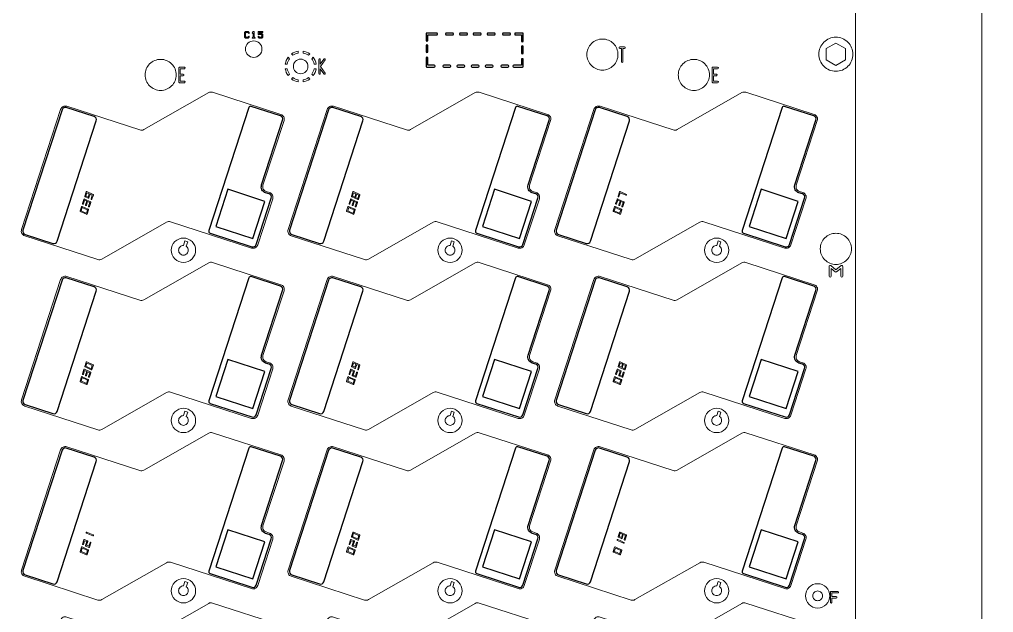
# Model space of a CAD drawing. Extents: x 2864 to 3941, y 2420 to 3182.
# Drawn here: x 3679.3 to 3779.4, y 2706.8 to 2767.8 of the extents above; entities that cross this region are included whole.
import ezdxf

# ---------------------------------------------------------------- set-up
doc = ezdxf.new("R2010")
doc.units = 0
doc.layers.get('0').update_dxf_attribs({"lineweight": 0})
for name, color, linetype in [('barcode', 1, 'Continuous'), ('susa-b', 2, 'Continuous'), ('susb-b', 3, 'Continuous'), ('工令码', 143, 'Continuous')]:
    doc.layers.add(name, color=color, linetype=linetype)

msp = doc.modelspace()

# ---------------------------------------------------------------- linework, layer by layer
for p, q in [((3703.369, 2765.84), (3703.468, 2765.84)), ((3707.051, 2763.741), (3706.907, 2763.884)), ((3707.952, 2764.321), (3707.952, 2764.524)), ((3706.907, 2762.003), (3707.051, 2762.146))]:
    msp.add_line(p, q)
at = {"linetype": 'Continuous'}
for points in [[(3779.202, 2640.243, 1), (3779.202, 2640.643), (3778.202, 2640.643), (3778.202, 2655.943), (3776.252, 2655.943), (3776.252, 2664.943), (3778.202, 2664.943), (3778.202, 2860.243)], [(3765.202, 2857.45), (3765.202, 2673.437, -0.044688), (3765.702, 2673.034), (3765.702, 2667.853, -0.044688), (3765.202, 2667.45), (3765.202, 2662.693, 0.414215), (3763.952, 2661.443, 0.414215), (3765.202, 2660.193), (3765.202, 2657.443), (3511.202, 2657.443), (3511.202, 2660.193, 0.414215), (3512.452, 2661.443, 0.414215), (3511.202, 2662.693), (3511.202, 2702.45, -0.044688), (3510.702, 2702.853), (3510.702, 2708.034, -0.044688), (3511.202, 2708.437), (3511.202, 2764.193), (3511.202, 2857.45, -0.044688)], [(3703.468, 2765.84, 1), (3703.468, 2765.94), (3703.419, 2765.94), (3703.419, 2766.486, 0.669786), (3703.333, 2766.521), (3703.234, 2766.422, 1), (3703.305, 2766.351), (3703.319, 2766.365)], [(3703.319, 2766.365), (3703.319, 2765.94), (3703.269, 2765.94, 1), (3703.269, 2765.84), (3703.369, 2765.84)], [(3707.261, 2764.238), (3707.404, 2764.094, -0.106991), (3707.952, 2764.321)], [(3708.452, 2764.524), (3708.452, 2764.321, -0.106992), (3708.999, 2764.094), (3709.142, 2764.238)], [(3709.496, 2763.884), (3709.352, 2763.741, -0.106991), (3709.579, 2763.193), (3709.782, 2763.193)], [(3696.249, 2761.27, 1), (3696.249, 2761.42), (3695.827, 2761.42), (3695.827, 2761.99), (3696.125, 2761.99, 1), (3696.125, 2762.14), (3695.827, 2762.14), (3695.827, 2762.71), (3696.249, 2762.71, 1), (3696.249, 2762.86), (3695.752, 2762.86, 0.414241), (3695.677, 2762.785), (3695.677, 2762.065)], [(3706.621, 2763.193), (3706.824, 2763.193, -0.106992), (3707.051, 2763.741)], [(3710.219, 2763.179), (3710.219, 2763.658, 1), (3710.069, 2763.658), (3710.069, 2762.218, 1), (3710.219, 2762.218), (3710.219, 2762.697)], [(3710.702, 2762.261), (3710.235, 2762.938), (3710.702, 2763.616, 1), (3710.579, 2763.701), (3710.219, 2763.179)], [(3751.049, 2761.27, 1), (3751.049, 2761.42), (3750.627, 2761.42), (3750.627, 2761.99), (3750.925, 2761.99, 1), (3750.925, 2762.14), (3750.627, 2762.14), (3750.627, 2762.71), (3751.049, 2762.71, 1), (3751.049, 2762.86), (3750.552, 2762.86, 0.414241), (3750.477, 2762.785), (3750.477, 2762.065)], [(3695.677, 2762.065), (3695.677, 2761.345, 0.414241), (3695.752, 2761.27), (3696.249, 2761.27)], [(3707.051, 2762.146, -0.106993), (3706.824, 2762.693), (3706.621, 2762.693)], [(3707.952, 2761.363), (3707.952, 2761.566, -0.106992), (3707.404, 2761.793), (3707.261, 2761.649)], [(3709.142, 2761.649), (3708.999, 2761.793, -0.106991), (3708.452, 2761.566), (3708.452, 2761.363)], [(3709.782, 2762.693), (3709.579, 2762.693, -0.106992), (3709.352, 2762.146), (3709.496, 2762.003)], [(3710.219, 2762.697), (3710.579, 2762.175, 1), (3710.702, 2762.261)], [(3750.477, 2762.065), (3750.477, 2761.345, 0.414241), (3750.552, 2761.27), (3751.049, 2761.27)], [(3763.9, 2741.398), (3763.9, 2742.391, 0.63678), (3763.736, 2742.468), (3763.204, 2742.025), (3762.672, 2742.468, 0.63678), (3762.508, 2742.391), (3762.508, 2741.398, 1), (3762.708, 2741.398), (3762.708, 2742.178)], [(3762.708, 2742.178), (3763.14, 2741.818, 0.362064), (3763.268, 2741.818), (3763.7, 2742.178)], [(3763.7, 2742.178), (3763.7, 2741.398, 1), (3763.9, 2741.398)], [(3763.406, 2708.823, 1), (3763.406, 2708.973), (3762.71, 2708.973, 0.414241), (3762.635, 2708.898), (3762.635, 2708.376)], [(3762.635, 2708.376), (3762.635, 2707.855, 1), (3762.785, 2707.855), (3762.785, 2708.301), (3763.232, 2708.301, 1), (3763.232, 2708.451), (3762.785, 2708.451), (3762.785, 2708.823), (3763.406, 2708.823)]]:
    msp.add_lwpolyline(points, format="xyb", dxfattribs=at)
for points in [[(3702.903, 2765.954, 1), (3702.832, 2766.025), (3702.747, 2765.94), (3702.59, 2765.94), (3702.52, 2766.01), (3702.52, 2766.366), (3702.59, 2766.436), (3702.747, 2766.436), (3702.832, 2766.351, 1), (3702.903, 2766.422), (3702.804, 2766.521, 0.200121), (3702.768, 2766.536), (3702.569, 2766.536, 0.200121), (3702.534, 2766.521), (3702.435, 2766.422, 0.200121), (3702.42, 2766.387), (3702.42, 2765.989, 0.200121), (3702.435, 2765.954), (3702.534, 2765.855, 0.200121), (3702.569, 2765.84), (3702.768, 2765.84, 0.200121), (3702.804, 2765.855)], [(3704.317, 2765.989), (3704.317, 2766.188, 0.200121), (3704.303, 2766.223), (3704.204, 2766.322, 0.200121), (3704.168, 2766.337), (3703.92, 2766.337), (3703.92, 2766.436), (3704.267, 2766.436, 1), (3704.267, 2766.536), (3703.87, 2766.536, 0.414253), (3703.82, 2766.486), (3703.82, 2766.287, 0.414253), (3703.87, 2766.237), (3704.147, 2766.237), (3704.217, 2766.167), (3704.217, 2766.01), (3704.147, 2765.94), (3703.99, 2765.94), (3703.905, 2766.025, 1), (3703.835, 2765.954), (3703.934, 2765.855, 0.200121), (3703.969, 2765.84), (3704.168, 2765.84, 0.200121), (3704.204, 2765.855), (3704.303, 2765.954, 0.200121)], [(3722.147, 2766.178, 1), (3722.147, 2766.378), (3721.181, 2766.378, 0.414228), (3721.081, 2766.278), (3721.081, 2765.642, 1), (3721.281, 2765.642), (3721.281, 2766.178)], [(3723.795, 2766.178, 1), (3723.795, 2766.378), (3723.177, 2766.378, 1), (3723.177, 2766.178)], [(3725.249, 2766.178, 1), (3725.249, 2766.378), (3724.631, 2766.378, 1), (3724.631, 2766.178)], [(3726.634, 2766.178, 1), (3726.634, 2766.378), (3726.016, 2766.378, 1), (3726.016, 2766.178)], [(3728.081, 2766.178, 1), (3728.081, 2766.378), (3727.463, 2766.378, 1), (3727.463, 2766.178)], [(3729.663, 2766.178, 1), (3729.663, 2766.378), (3729.045, 2766.378, 1), (3729.045, 2766.178)], [(3731.081, 2765.561), (3731.081, 2766.278, 0.414228), (3730.981, 2766.378), (3730.293, 2766.378, 1), (3730.293, 2766.178), (3730.881, 2766.178), (3730.881, 2765.561, 1)], [(3764.952, 2764.193, 0.414215), (3763.202, 2765.943, 0.414215), (3761.452, 2764.193, 0.414215), (3763.202, 2762.443, 0.414215)], [(3704.224, 2764.723, 0.414215), (3703.374, 2765.573, 0.414215), (3702.524, 2764.723, 0.414215), (3703.374, 2763.873, 0.414215)], [(3721.281, 2764.466), (3721.281, 2765.066, 1), (3721.081, 2765.066), (3721.081, 2764.466, 1)], [(3731.081, 2764.35), (3731.081, 2764.95, 1), (3730.881, 2764.95), (3730.881, 2764.35, 1)], [(3740.81, 2764.161, 0.414214), (3739.21, 2765.761, 0.414214), (3737.61, 2764.161, 0.414214), (3739.21, 2762.561, 0.414214)], [(3741.488, 2764.801, 1), (3741.488, 2764.951), (3741.24, 2764.951), (3740.992, 2764.951, 1), (3740.992, 2764.801), (3741.165, 2764.801), (3741.165, 2763.436, 1), (3741.315, 2763.436), (3741.315, 2764.801)], [(3721.914, 2762.878, 1), (3721.914, 2763.078), (3721.281, 2763.078), (3721.281, 2763.783, 1), (3721.081, 2763.783), (3721.081, 2762.978, 0.414228), (3721.181, 2762.878)], [(3695.41, 2762.07, 0.414215), (3693.81, 2763.67, 0.414215), (3692.21, 2762.07, 0.414215), (3693.81, 2760.47, 0.414215)], [(3708.952, 2762.943, 0.414216), (3708.202, 2763.693, 0.414216), (3707.452, 2762.943, 0.414216), (3708.202, 2762.193, 0.414216)], [(3723.523, 2762.878, 1), (3723.523, 2763.078), (3722.905, 2763.078, 1), (3722.905, 2762.878)], [(3724.977, 2762.878, 1), (3724.977, 2763.078), (3724.359, 2763.078, 1), (3724.359, 2762.878)], [(3726.435, 2762.878, 1), (3726.435, 2763.078), (3725.817, 2763.078, 1), (3725.817, 2762.878)], [(3727.885, 2762.878, 1), (3727.885, 2763.078), (3727.267, 2763.078, 1), (3727.267, 2762.878)], [(3729.476, 2762.878, 1), (3729.476, 2763.078), (3728.858, 2763.078, 1), (3728.858, 2762.878)], [(3731.081, 2762.978), (3731.081, 2763.638, 1), (3730.881, 2763.638), (3730.881, 2763.078), (3730.093, 2763.078, 1), (3730.093, 2762.878), (3730.981, 2762.878, 0.414228)], [(3750.21, 2762.07, 0.414215), (3748.61, 2763.67, 0.414215), (3747.01, 2762.07, 0.414215), (3748.61, 2760.47, 0.414215)], [(3706.49, 2757.38, 0.41422), (3706.168, 2758.01), (3699.148, 2760.292, 0.211093), (3698.746, 2760.25), (3692.079, 2756.451, -0.211093), (3691.677, 2756.41), (3684.161, 2758.852, 0.41422), (3683.531, 2758.531), (3679.514, 2746.168, 0.414215), (3679.835, 2745.538), (3687.351, 2743.095, 0.211093), (3687.753, 2743.137), (3694.42, 2746.936, -0.211091), (3694.822, 2746.977), (3703.151, 2744.27, 0.414218), (3703.781, 2744.591), (3705.326, 2749.347, 0.414217), (3705.005, 2749.977), (3704.647, 2750.093, -0.414216), (3704.326, 2750.723)], [(3733.89, 2757.38, 0.41422), (3733.568, 2758.01), (3726.548, 2760.292, 0.211093), (3726.146, 2760.25), (3719.479, 2756.451, -0.211093), (3719.077, 2756.41), (3711.561, 2758.852, 0.41422), (3710.931, 2758.531), (3706.914, 2746.168, 0.414215), (3707.235, 2745.538), (3714.751, 2743.095, 0.211093), (3715.153, 2743.137), (3721.82, 2746.936, -0.211091), (3722.222, 2746.977), (3730.551, 2744.27, 0.414218), (3731.181, 2744.591), (3732.726, 2749.347, 0.414217), (3732.405, 2749.977), (3732.047, 2750.093, -0.414216), (3731.726, 2750.723)], [(3761.29, 2757.38, 0.41422), (3760.968, 2758.01), (3753.948, 2760.292, 0.211093), (3753.546, 2760.25), (3746.879, 2756.451, -0.211093), (3746.477, 2756.41), (3738.961, 2758.852, 0.41422), (3738.331, 2758.531), (3734.314, 2746.168, 0.414215), (3734.635, 2745.538), (3742.151, 2743.095, 0.211093), (3742.553, 2743.137), (3749.22, 2746.936, -0.211091), (3749.622, 2746.977), (3757.951, 2744.27, 0.414218), (3758.581, 2744.591), (3760.126, 2749.347, 0.414217), (3759.805, 2749.977), (3759.447, 2750.093, -0.414216), (3759.126, 2750.723)], [(3686.894, 2749.726, 0.385532), (3686.867, 2749.788), (3686.225, 2750.074, 0.447551), (3686.157, 2750.044), (3686.016, 2749.612, 0.385532), (3686.044, 2749.551), (3686.365, 2749.408, 0.447551), (3686.433, 2749.438), (3686.556, 2749.817), (3686.785, 2749.715), (3686.658, 2749.325, 1), (3686.753, 2749.294)], [(3714.294, 2749.726, 0.385532), (3714.267, 2749.788), (3713.625, 2750.074, 0.447551), (3713.557, 2750.044), (3713.416, 2749.612, 0.385532), (3713.444, 2749.551), (3714.085, 2749.264, 0.447551), (3714.154, 2749.295)], [(3741.667, 2749.788), (3741.025, 2750.074, 0.447551), (3740.957, 2750.044), (3740.816, 2749.612, 1), (3740.911, 2749.581), (3741.035, 2749.96), (3741.626, 2749.696, 1)], [(3686.646, 2748.965, 0.385532), (3686.619, 2749.027), (3685.977, 2749.313, 0.447551), (3685.909, 2749.283), (3685.769, 2748.851, 1), (3685.864, 2748.82), (3685.987, 2749.199), (3686.217, 2749.097), (3686.09, 2748.708, 1), (3686.185, 2748.677), (3686.308, 2749.056), (3686.538, 2748.954), (3686.411, 2748.565, 1), (3686.506, 2748.534)], [(3714.046, 2748.965, 0.385532), (3714.019, 2749.027), (3713.377, 2749.313, 0.447551), (3713.309, 2749.283), (3713.169, 2748.851, 1), (3713.264, 2748.82), (3713.387, 2749.199), (3713.617, 2749.097), (3713.49, 2748.708, 1), (3713.585, 2748.677), (3713.708, 2749.056), (3713.938, 2748.954), (3713.811, 2748.565, 1), (3713.906, 2748.534)], [(3741.446, 2748.965, 0.385532), (3741.419, 2749.027), (3740.777, 2749.313, 0.447551), (3740.709, 2749.283), (3740.569, 2748.851, 1), (3740.664, 2748.82), (3740.787, 2749.199), (3741.017, 2749.097), (3740.89, 2748.708, 1), (3740.985, 2748.677), (3741.108, 2749.056), (3741.338, 2748.954), (3741.211, 2748.565, 1), (3741.306, 2748.534)], [(3686.399, 2748.205, 0.385532), (3686.372, 2748.266), (3685.73, 2748.553, 0.447551), (3685.662, 2748.522), (3685.522, 2748.091, 0.385532), (3685.549, 2748.029), (3686.191, 2747.743, 0.447551), (3686.259, 2747.773)], [(3713.799, 2748.205, 0.385532), (3713.772, 2748.266), (3713.13, 2748.553, 0.447551), (3713.062, 2748.522), (3712.922, 2748.091, 0.385532), (3712.949, 2748.029), (3713.591, 2747.743, 0.447551), (3713.659, 2747.773)], [(3741.199, 2748.205, 0.385532), (3741.172, 2748.266), (3740.53, 2748.553, 0.447551), (3740.462, 2748.522), (3740.322, 2748.091, 0.385532), (3740.349, 2748.029), (3740.991, 2747.743, 0.447551), (3741.059, 2747.773)], [(3764.802, 2744.193, 0.414215), (3763.202, 2745.793, 0.414215), (3761.602, 2744.193, 0.414215), (3763.202, 2742.593, 0.414215)], [(3697.402, 2744.051, 0.414215), (3696.152, 2745.301, 0.414215), (3694.902, 2744.051, 0.414215), (3696.152, 2742.801, 0.414215)], [(3696.652, 2744.051, -0.414217), (3696.152, 2743.551, -0.414217), (3695.652, 2744.051, -0.414217), (3696.152, 2744.551, -0.002897), (3696.157, 2744.551), (3696.303, 2745.002), (3696.588, 2744.909), (3696.442, 2744.458, -0.242589)], [(3724.802, 2744.051, 0.414215), (3723.552, 2745.301, 0.414215), (3722.302, 2744.051, 0.414215), (3723.552, 2742.801, 0.414215)], [(3724.052, 2744.051, -0.414217), (3723.552, 2743.551, -0.414217), (3723.052, 2744.051, -0.414217), (3723.552, 2744.551, -0.002897), (3723.557, 2744.551), (3723.703, 2745.002), (3723.988, 2744.909), (3723.842, 2744.458, -0.242589)], [(3752.202, 2744.051, 0.414215), (3750.952, 2745.301, 0.414215), (3749.702, 2744.051, 0.414215), (3750.952, 2742.801, 0.414215)], [(3751.452, 2744.051, -0.414217), (3750.952, 2743.551, -0.414217), (3750.452, 2744.051, -0.414217), (3750.952, 2744.551, -0.002897), (3750.957, 2744.551), (3751.103, 2745.002), (3751.388, 2744.909), (3751.242, 2744.458, -0.242589)], [(3706.49, 2739.88, 0.41422), (3706.168, 2740.51), (3699.148, 2742.792, 0.211093), (3698.746, 2742.75), (3692.079, 2738.951, -0.211093), (3691.677, 2738.91), (3684.161, 2741.352, 0.41422), (3683.531, 2741.031), (3679.514, 2728.668, 0.414215), (3679.835, 2728.038), (3687.351, 2725.595, 0.211093), (3687.753, 2725.637), (3694.42, 2729.436, -0.211091), (3694.822, 2729.477), (3703.151, 2726.77, 0.414218), (3703.781, 2727.091), (3705.326, 2731.847, 0.414217), (3705.005, 2732.477), (3704.647, 2732.593, -0.414216), (3704.326, 2733.223)], [(3733.89, 2739.88, 0.41422), (3733.568, 2740.51), (3726.548, 2742.792, 0.211093), (3726.146, 2742.75), (3719.479, 2738.951, -0.211093), (3719.077, 2738.91), (3711.561, 2741.352, 0.41422), (3710.931, 2741.031), (3706.914, 2728.668, 0.414215), (3707.235, 2728.038), (3714.751, 2725.595, 0.211093), (3715.153, 2725.637), (3721.82, 2729.436, -0.211091), (3722.222, 2729.477), (3730.551, 2726.77, 0.414218), (3731.181, 2727.091), (3732.726, 2731.847, 0.414217), (3732.405, 2732.477), (3732.047, 2732.593, -0.414216), (3731.726, 2733.223)], [(3761.29, 2739.88, 0.41422), (3760.968, 2740.51), (3753.948, 2742.792, 0.211093), (3753.546, 2742.75), (3746.879, 2738.951, -0.211093), (3746.477, 2738.91), (3738.961, 2741.352, 0.41422), (3738.331, 2741.031), (3734.314, 2728.668, 0.414215), (3734.635, 2728.038), (3742.151, 2725.595, 0.211093), (3742.553, 2725.637), (3749.22, 2729.436, -0.211091), (3749.622, 2729.477), (3757.951, 2726.77, 0.414218), (3758.581, 2727.091), (3760.126, 2731.847, 0.414217), (3759.805, 2732.477), (3759.447, 2732.593, -0.414216), (3759.126, 2733.223)], [(3686.646, 2731.465, 0.385532), (3686.619, 2731.527), (3685.977, 2731.813, 0.447551), (3685.909, 2731.783), (3685.769, 2731.351, 1), (3685.864, 2731.32), (3685.987, 2731.699), (3686.217, 2731.597), (3686.09, 2731.208, 1), (3686.185, 2731.177), (3686.308, 2731.556), (3686.538, 2731.454), (3686.411, 2731.065, 1), (3686.506, 2731.034)], [(3686.894, 2732.226, 0.385532), (3686.867, 2732.288), (3686.225, 2732.574, 0.447551), (3686.157, 2732.544), (3686.016, 2732.112, 0.385532), (3686.044, 2732.051), (3686.685, 2731.764, 0.447551), (3686.754, 2731.795)], [(3714.047, 2731.466, 1), (3713.951, 2731.497), (3713.828, 2731.117), (3713.599, 2731.22), (3713.726, 2731.609, 0.385532), (3713.698, 2731.67), (3713.377, 2731.813, 0.447551), (3713.309, 2731.783), (3713.169, 2731.351, 1), (3713.264, 2731.32), (3713.387, 2731.699), (3713.617, 2731.597), (3713.49, 2731.208, 0.385532), (3713.517, 2731.147), (3713.838, 2731.003, 0.447551), (3713.906, 2731.034)], [(3714.294, 2732.226, 0.385532), (3714.267, 2732.288), (3713.625, 2732.574, 0.447551), (3713.557, 2732.544), (3713.416, 2732.112, 0.385532), (3713.444, 2732.051), (3713.765, 2731.908, 0.447551), (3713.833, 2731.938), (3713.956, 2732.317), (3714.185, 2732.215), (3714.058, 2731.825, 1), (3714.153, 2731.794)], [(3741.447, 2731.466, 1), (3741.351, 2731.497), (3741.228, 2731.117), (3740.999, 2731.22), (3741.126, 2731.609, 0.385532), (3741.098, 2731.67), (3740.777, 2731.813, 0.447551), (3740.709, 2731.783), (3740.569, 2731.351, 1), (3740.664, 2731.32), (3740.787, 2731.699), (3741.017, 2731.597), (3740.89, 2731.208, 0.385532), (3740.917, 2731.147), (3741.238, 2731.003, 0.447551), (3741.306, 2731.034)], [(3741.694, 2732.226, 0.385532), (3741.667, 2732.288), (3741.025, 2732.574, 0.447551), (3740.957, 2732.544), (3740.816, 2732.112, 0.385532), (3740.844, 2732.051), (3741.485, 2731.764, 0.447551), (3741.554, 2731.795)], [(3686.399, 2730.705, 0.385532), (3686.372, 2730.766), (3685.73, 2731.053, 0.447551), (3685.662, 2731.022), (3685.522, 2730.591, 0.385532), (3685.549, 2730.529), (3686.191, 2730.243, 0.447551), (3686.259, 2730.273)], [(3713.799, 2730.705, 0.385532), (3713.772, 2730.766), (3713.13, 2731.053, 0.447551), (3713.062, 2731.022), (3712.922, 2730.591, 0.385532), (3712.949, 2730.529), (3713.591, 2730.243, 0.447551), (3713.659, 2730.273)], [(3741.199, 2730.705, 0.385532), (3741.172, 2730.766), (3740.53, 2731.053, 0.447551), (3740.462, 2731.022), (3740.322, 2730.591, 0.385532), (3740.349, 2730.529), (3740.991, 2730.243, 0.447551), (3741.059, 2730.273)], [(3697.402, 2726.551, 0.414215), (3696.152, 2727.801, 0.414215), (3694.902, 2726.551, 0.414215), (3696.152, 2725.301, 0.414215)], [(3724.802, 2726.551, 0.414215), (3723.552, 2727.801, 0.414215), (3722.302, 2726.551, 0.414215), (3723.552, 2725.301, 0.414215)], [(3752.202, 2726.551, 0.414215), (3750.952, 2727.801, 0.414215), (3749.702, 2726.551, 0.414215), (3750.952, 2725.301, 0.414215)], [(3696.652, 2726.551, -0.414217), (3696.152, 2726.051, -0.414217), (3695.652, 2726.551, -0.414217), (3696.152, 2727.051, -0.002897), (3696.157, 2727.051), (3696.303, 2727.502), (3696.588, 2727.409), (3696.442, 2726.958, -0.242589)], [(3724.052, 2726.551, -0.414217), (3723.552, 2726.051, -0.414217), (3723.052, 2726.551, -0.414217), (3723.552, 2727.051, -0.002897), (3723.557, 2727.051), (3723.703, 2727.502), (3723.988, 2727.409), (3723.842, 2726.958, -0.242589)], [(3751.452, 2726.551, -0.414217), (3750.952, 2726.051, -0.414217), (3750.452, 2726.551, -0.414217), (3750.952, 2727.051, -0.002897), (3750.957, 2727.051), (3751.103, 2727.502), (3751.388, 2727.409), (3751.242, 2726.958, -0.242589)], [(3706.49, 2722.38, 0.41422), (3706.168, 2723.01), (3699.148, 2725.292, 0.211093), (3698.746, 2725.25), (3692.079, 2721.451, -0.211093), (3691.677, 2721.41), (3684.161, 2723.852, 0.41422), (3683.531, 2723.531), (3679.514, 2711.168, 0.414215), (3679.835, 2710.538), (3687.351, 2708.095, 0.211093), (3687.753, 2708.137), (3694.42, 2711.936, -0.211091), (3694.822, 2711.977), (3703.151, 2709.27, 0.414218), (3703.781, 2709.591), (3705.326, 2714.347, 0.414217), (3705.005, 2714.977), (3704.647, 2715.093, -0.414216), (3704.326, 2715.723)], [(3733.89, 2722.38, 0.41422), (3733.568, 2723.01), (3726.548, 2725.292, 0.211093), (3726.146, 2725.25), (3719.479, 2721.451, -0.211093), (3719.077, 2721.41), (3711.561, 2723.852, 0.41422), (3710.931, 2723.531), (3706.914, 2711.168, 0.414215), (3707.235, 2710.538), (3714.751, 2708.095, 0.211093), (3715.153, 2708.137), (3721.82, 2711.936, -0.211091), (3722.222, 2711.977), (3730.551, 2709.27, 0.414218), (3731.181, 2709.591), (3732.726, 2714.347, 0.414217), (3732.405, 2714.977), (3732.047, 2715.093, -0.414216), (3731.726, 2715.723)], [(3761.29, 2722.38, 0.41422), (3760.968, 2723.01), (3753.948, 2725.292, 0.211093), (3753.546, 2725.25), (3746.879, 2721.451, -0.211093), (3746.477, 2721.41), (3738.961, 2723.852, 0.41422), (3738.331, 2723.531), (3734.314, 2711.168, 0.414215), (3734.635, 2710.538), (3742.151, 2708.095, 0.211093), (3742.553, 2708.137), (3749.22, 2711.936, -0.211091), (3749.622, 2711.977), (3757.951, 2709.27, 0.414218), (3758.581, 2709.591), (3760.126, 2714.347, 0.414217), (3759.805, 2714.977), (3759.447, 2715.093, -0.414216), (3759.126, 2715.723)], [(3686.867, 2714.788), (3686.546, 2714.931), (3686.225, 2715.074, 1), (3686.184, 2714.983), (3686.505, 2714.84), (3686.826, 2714.696, 1)], [(3714.294, 2714.726, 0.385532), (3714.267, 2714.788), (3713.625, 2715.074, 0.447551), (3713.557, 2715.044), (3713.416, 2714.612, 0.385532), (3713.444, 2714.551), (3714.085, 2714.264, 0.447551), (3714.154, 2714.295)], [(3741.694, 2714.726, 0.385532), (3741.667, 2714.788), (3741.025, 2715.074, 0.447551), (3740.957, 2715.044), (3740.816, 2714.612, 0.385532), (3740.844, 2714.551), (3741.165, 2714.408, 0.447551), (3741.233, 2714.438), (3741.356, 2714.817), (3741.585, 2714.715), (3741.458, 2714.325, 1), (3741.553, 2714.294)], [(3686.647, 2713.966, 1), (3686.551, 2713.997), (3686.428, 2713.617), (3686.199, 2713.72), (3686.326, 2714.109, 0.385532), (3686.298, 2714.17), (3685.977, 2714.313, 0.447551), (3685.909, 2714.283), (3685.769, 2713.851, 1), (3685.864, 2713.82), (3685.987, 2714.199), (3686.217, 2714.097), (3686.09, 2713.708, 0.385532), (3686.117, 2713.647), (3686.438, 2713.503, 0.447551), (3686.506, 2713.534)], [(3714.047, 2713.966, 1), (3713.951, 2713.997), (3713.828, 2713.617), (3713.599, 2713.72), (3713.726, 2714.109, 0.385532), (3713.698, 2714.17), (3713.377, 2714.313, 0.447551), (3713.309, 2714.283), (3713.169, 2713.851, 1), (3713.264, 2713.82), (3713.387, 2714.199), (3713.617, 2714.097), (3713.49, 2713.708, 0.385532), (3713.517, 2713.647), (3713.838, 2713.503, 0.447551), (3713.906, 2713.534)], [(3741.419, 2714.027), (3741.098, 2714.17), (3740.777, 2714.313, 1), (3740.737, 2714.222), (3741.058, 2714.079), (3741.379, 2713.935, 1)], [(3686.399, 2713.205, 0.385532), (3686.372, 2713.266), (3685.73, 2713.553, 0.447551), (3685.662, 2713.522), (3685.522, 2713.091, 0.385532), (3685.549, 2713.029), (3686.191, 2712.743, 0.447551), (3686.259, 2712.773)], [(3713.799, 2713.205, 0.385532), (3713.772, 2713.266), (3713.13, 2713.553, 0.447551), (3713.062, 2713.522), (3712.922, 2713.091, 0.385532), (3712.949, 2713.029), (3713.591, 2712.743, 0.447551), (3713.659, 2712.773)], [(3741.199, 2713.205, 0.385532), (3741.172, 2713.266), (3740.53, 2713.553, 0.447551), (3740.462, 2713.522), (3740.322, 2713.091, 0.385532), (3740.349, 2713.029), (3740.991, 2712.743, 0.447551), (3741.059, 2712.773)], [(3697.402, 2709.051, 0.414215), (3696.152, 2710.301, 0.414215), (3694.902, 2709.051, 0.414215), (3696.152, 2707.801, 0.414215)], [(3696.652, 2709.051, -0.414217), (3696.152, 2708.551, -0.414217), (3695.652, 2709.051, -0.414217), (3696.152, 2709.551, -0.002897), (3696.157, 2709.551), (3696.303, 2710.002), (3696.588, 2709.909), (3696.442, 2709.458, -0.242589)], [(3724.802, 2709.051, 0.414215), (3723.552, 2710.301, 0.414215), (3722.302, 2709.051, 0.414215), (3723.552, 2707.801, 0.414215)], [(3724.052, 2709.051, -0.414217), (3723.552, 2708.551, -0.414217), (3723.052, 2709.051, -0.414217), (3723.552, 2709.551, -0.002897), (3723.557, 2709.551), (3723.703, 2710.002), (3723.988, 2709.909), (3723.842, 2709.458, -0.242589)], [(3752.202, 2709.051, 0.414215), (3750.952, 2710.301, 0.414215), (3749.702, 2709.051, 0.414215), (3750.952, 2707.801, 0.414215)], [(3751.452, 2709.051, -0.414217), (3750.952, 2708.551, -0.414217), (3750.452, 2709.051, -0.414217), (3750.952, 2709.551, -0.002897), (3750.957, 2709.551), (3751.103, 2710.002), (3751.388, 2709.909), (3751.242, 2709.458, -0.242589)], [(3762.577, 2708.526, 0.414215), (3761.327, 2709.776, 0.414215), (3760.077, 2708.526, 0.414215), (3761.327, 2707.276, 0.414215)], [(3761.827, 2708.526, -0.414217), (3761.327, 2708.026, -0.414217), (3760.827, 2708.526, -0.414217), (3761.327, 2709.026, -0.414217)], [(3706.49, 2704.88, 0.41422), (3706.168, 2705.51), (3699.148, 2707.792, 0.211093), (3698.746, 2707.75), (3692.079, 2703.951, -0.211093), (3691.677, 2703.91), (3684.161, 2706.352, 0.41422), (3683.531, 2706.031), (3679.514, 2693.668, 0.414215), (3679.835, 2693.038), (3687.351, 2690.595, 0.211093), (3687.753, 2690.637), (3694.42, 2694.436, -0.211091), (3694.822, 2694.477), (3703.151, 2691.77, 0.414218), (3703.781, 2692.091), (3705.326, 2696.847, 0.414217), (3705.005, 2697.477), (3704.647, 2697.593, -0.414216), (3704.326, 2698.223)], [(3733.89, 2704.88, 0.41422), (3733.568, 2705.51), (3726.548, 2707.792, 0.211093), (3726.146, 2707.75), (3719.479, 2703.951, -0.211093), (3719.077, 2703.91), (3711.561, 2706.352, 0.41422), (3710.931, 2706.031), (3706.914, 2693.668, 0.414215), (3707.235, 2693.038), (3714.751, 2690.595, 0.211093), (3715.153, 2690.637), (3721.82, 2694.436, -0.211091), (3722.222, 2694.477), (3730.551, 2691.77, 0.414218), (3731.181, 2692.091), (3732.726, 2696.847, 0.414217), (3732.405, 2697.477), (3732.047, 2697.593, -0.414216), (3731.726, 2698.223)], [(3761.29, 2704.88, 0.41422), (3760.968, 2705.51), (3753.948, 2707.792, 0.211093), (3753.546, 2707.75), (3746.879, 2703.951, -0.211093), (3746.477, 2703.91), (3738.961, 2706.352, 0.41422), (3738.331, 2706.031), (3734.314, 2693.668, 0.414215), (3734.635, 2693.038), (3742.151, 2690.595, 0.211093), (3742.553, 2690.637), (3749.22, 2694.436, -0.211091), (3749.622, 2694.477), (3757.951, 2691.77, 0.414218), (3758.581, 2692.091), (3760.126, 2696.847, 0.414217), (3759.805, 2697.477), (3759.447, 2697.593, -0.414216), (3759.126, 2698.223)]]:
    msp.add_lwpolyline(points, format="xyb", close=True, dxfattribs=at)
for points in [[(3764.202, 2763.616), (3763.202, 2763.039), (3762.202, 2763.616), (3762.202, 2764.771), (3763.202, 2765.348), (3764.202, 2764.771)], [(3686.464, 2749.858), (3686.355, 2749.522), (3686.125, 2749.624), (3686.235, 2749.96)], [(3713.864, 2749.858), (3713.755, 2749.522), (3713.525, 2749.624), (3713.635, 2749.96)], [(3714.185, 2749.715), (3714.075, 2749.378), (3713.846, 2749.481), (3713.956, 2749.817)], [(3686.29, 2748.193), (3686.181, 2747.857), (3685.911, 2747.977), (3685.631, 2748.102), (3685.74, 2748.439), (3686.01, 2748.318)], [(3713.69, 2748.193), (3713.581, 2747.857), (3713.311, 2747.977), (3713.031, 2748.102), (3713.14, 2748.439), (3713.41, 2748.318)], [(3741.09, 2748.193), (3740.981, 2747.857), (3740.711, 2747.977), (3740.431, 2748.102), (3740.54, 2748.439), (3740.81, 2748.318)], [(3686.785, 2732.215), (3686.675, 2731.878), (3686.405, 2731.999), (3686.125, 2732.124), (3686.235, 2732.46), (3686.505, 2732.34)], [(3713.864, 2732.358), (3713.755, 2732.022), (3713.525, 2732.124), (3713.635, 2732.46)], [(3741.264, 2732.358), (3741.155, 2732.022), (3740.925, 2732.124), (3741.035, 2732.46)], [(3741.585, 2732.215), (3741.475, 2731.878), (3741.246, 2731.981), (3741.356, 2732.317)], [(3686.29, 2730.693), (3686.181, 2730.357), (3685.911, 2730.477), (3685.631, 2730.602), (3685.74, 2730.939), (3686.01, 2730.818)], [(3713.69, 2730.693), (3713.581, 2730.357), (3713.311, 2730.477), (3713.031, 2730.602), (3713.14, 2730.939), (3713.41, 2730.818)], [(3741.09, 2730.693), (3740.981, 2730.357), (3740.711, 2730.477), (3740.431, 2730.602), (3740.54, 2730.939), (3740.81, 2730.818)], [(3714.185, 2714.715), (3714.075, 2714.378), (3713.805, 2714.499), (3713.525, 2714.624), (3713.635, 2714.96), (3713.905, 2714.84)], [(3741.264, 2714.858), (3741.155, 2714.522), (3740.925, 2714.624), (3741.035, 2714.96)], [(3686.29, 2713.193), (3686.181, 2712.857), (3685.911, 2712.977), (3685.631, 2713.102), (3685.74, 2713.439), (3686.01, 2713.318)], [(3713.69, 2713.193), (3713.581, 2712.857), (3713.311, 2712.977), (3713.031, 2713.102), (3713.14, 2713.439), (3713.41, 2713.318)], [(3741.09, 2713.193), (3740.981, 2712.857), (3740.711, 2712.977), (3740.431, 2713.102), (3740.54, 2713.439), (3740.81, 2713.318)]]:
    msp.add_lwpolyline(points, close=True, dxfattribs=at)
for start, end in [(143.9894, 171.01078), (98.98922, 126.0106), (53.9894, 81.01078), (8.98922, 36.0106), (188.98939, 216.01078), (323.9894, 351.01078), (233.98937, 261.01066), (278.98922, 306.0106)]:
    msp.add_arc((3708.202, 2762.943), 1.6, start, end)
at = {"layer": 'barcode', "linetype": 'Continuous'}
for points in [[(3700.729, 2750.312), (3699.493, 2746.507), (3703.297, 2745.271), (3704.533, 2749.076)], [(3728.129, 2750.312), (3726.893, 2746.507), (3730.697, 2745.271), (3731.933, 2749.076)], [(3755.529, 2750.312), (3754.293, 2746.507), (3758.097, 2745.271), (3759.333, 2749.076)], [(3700.729, 2732.812), (3699.493, 2729.007), (3703.297, 2727.771), (3704.533, 2731.576)], [(3728.129, 2732.812), (3726.893, 2729.007), (3730.697, 2727.771), (3731.933, 2731.576)], [(3755.529, 2732.812), (3754.293, 2729.007), (3758.097, 2727.771), (3759.333, 2731.576)], [(3700.729, 2715.312), (3699.493, 2711.507), (3703.297, 2710.271), (3704.533, 2714.076)], [(3728.129, 2715.312), (3726.893, 2711.507), (3730.697, 2710.271), (3731.933, 2714.076)], [(3755.529, 2715.312), (3754.293, 2711.507), (3758.097, 2710.271), (3759.333, 2714.076)]]:
    msp.add_lwpolyline(points, close=True, dxfattribs=at)
at = {"layer": 'susa-b'}
for p, q in [((3683.176, 2744.978), (3687.193, 2757.341)), ((3710.576, 2744.978), (3714.593, 2757.341)), ((3737.976, 2744.978), (3741.993, 2757.341)), ((3683.176, 2727.478), (3687.193, 2739.841)), ((3710.576, 2727.478), (3714.593, 2739.841)), ((3737.976, 2727.478), (3741.993, 2739.841)), ((3683.176, 2709.978), (3687.193, 2722.341)), ((3710.576, 2709.978), (3714.593, 2722.341)), ((3737.976, 2709.978), (3741.993, 2722.341))]:
    msp.add_line(p, q, dxfattribs=at)
at = {"layer": 'susa-b', "linetype": 'Continuous'}
for points in [[(3686.969, 2757.782), (3684.115, 2758.71, 0.414216), (3683.674, 2758.485), (3679.656, 2746.121, 0.414218), (3679.881, 2745.68), (3682.735, 2744.753)], [(3714.369, 2757.782), (3711.515, 2758.71, 0.414216), (3711.074, 2758.485), (3707.056, 2746.121, 0.414218), (3707.281, 2745.68), (3710.135, 2744.753)], [(3741.769, 2757.782), (3738.915, 2758.71, 0.414216), (3738.474, 2758.485), (3734.456, 2746.121, 0.414218), (3734.681, 2745.68), (3737.535, 2744.753)], [(3686.969, 2740.282), (3684.115, 2741.21, 0.414216), (3683.674, 2740.985), (3679.656, 2728.621, 0.414218), (3679.881, 2728.18), (3682.735, 2727.253)], [(3714.369, 2740.282), (3711.515, 2741.21, 0.414216), (3711.074, 2740.985), (3707.056, 2728.621, 0.414218), (3707.281, 2728.18), (3710.135, 2727.253)], [(3741.769, 2740.282), (3738.915, 2741.21, 0.414216), (3738.474, 2740.985), (3734.456, 2728.621, 0.414218), (3734.681, 2728.18), (3737.535, 2727.253)], [(3686.969, 2722.782), (3684.115, 2723.71, 0.414216), (3683.674, 2723.485), (3679.656, 2711.121, 0.414218), (3679.881, 2710.68), (3682.735, 2709.753)], [(3714.369, 2722.782), (3711.515, 2723.71, 0.414216), (3711.074, 2723.485), (3707.056, 2711.121, 0.414218), (3707.281, 2710.68), (3710.135, 2709.753)], [(3741.769, 2722.782), (3738.915, 2723.71, 0.414216), (3738.474, 2723.485), (3734.456, 2711.121, 0.414218), (3734.681, 2710.68), (3737.535, 2709.753)]]:
    msp.add_lwpolyline(points, format="xyb", dxfattribs=at)
at = {"layer": 'susa-b'}
for centre, start, end in [((3686.86, 2757.45), 341.99977, 71.99977), ((3714.26, 2757.45), 341.99977, 71.99977), ((3741.66, 2757.45), 341.99977, 71.99977), ((3682.843, 2745.086), 251.99971, 342.0001), ((3710.243, 2745.086), 251.99971, 342.0001), ((3737.643, 2745.086), 251.99971, 342.0001), ((3686.86, 2739.95), 341.99977, 71.99977), ((3714.26, 2739.95), 341.99977, 71.99977), ((3741.66, 2739.95), 341.99977, 71.99977), ((3682.843, 2727.586), 251.99971, 342.0001), ((3710.243, 2727.586), 251.99971, 342.0001), ((3737.643, 2727.586), 251.99971, 342.0001), ((3686.86, 2722.45), 341.99977, 71.99977), ((3714.26, 2722.45), 341.99977, 71.99977), ((3741.66, 2722.45), 341.99977, 71.99977), ((3682.843, 2710.086), 251.99971, 342.0001), ((3710.243, 2710.086), 251.99971, 342.0001), ((3737.643, 2710.086), 251.99971, 342.0001)]:
    msp.add_arc(centre, 0.35, start, end, dxfattribs=at)
at = {"layer": 'susb-b'}
for p, q in [((3706.122, 2757.868), (3703.127, 2758.841)), ((3733.522, 2757.868), (3730.527, 2758.841)), ((3760.922, 2757.868), (3757.927, 2758.841)), ((3706.122, 2740.368), (3703.127, 2741.341)), ((3733.522, 2740.368), (3730.527, 2741.341)), ((3760.922, 2740.368), (3757.927, 2741.341)), ((3706.122, 2722.868), (3703.127, 2723.841)), ((3733.522, 2722.868), (3730.527, 2723.841)), ((3760.922, 2722.868), (3757.927, 2723.841))]:
    msp.add_line(p, q, dxfattribs=at)
at = {"layer": 'susb-b', "linetype": 'Continuous'}
for points in [[(3702.875, 2758.713), (3698.765, 2746.064, 0.414221), (3698.893, 2745.812)], [(3698.893, 2745.812), (3703.197, 2744.413, 0.414222), (3703.638, 2744.638), (3705.184, 2749.393, 0.414218), (3704.959, 2749.834), (3704.601, 2749.95, -0.414217), (3704.184, 2750.769), (3706.347, 2757.427, 0.414216), (3706.122, 2757.868)], [(3730.275, 2758.713), (3726.165, 2746.064, 0.414221), (3726.293, 2745.812)], [(3726.293, 2745.812), (3730.597, 2744.413, 0.414222), (3731.038, 2744.638), (3732.584, 2749.393, 0.414218), (3732.359, 2749.834), (3732.001, 2749.95, -0.414217), (3731.584, 2750.769), (3733.747, 2757.427, 0.414216), (3733.522, 2757.868)], [(3757.675, 2758.713), (3753.565, 2746.064, 0.414221), (3753.693, 2745.812)], [(3753.693, 2745.812), (3757.997, 2744.413, 0.414222), (3758.438, 2744.638), (3759.984, 2749.393, 0.414218), (3759.759, 2749.834), (3759.401, 2749.95, -0.414217), (3758.984, 2750.769), (3761.147, 2757.427, 0.414216), (3760.922, 2757.868)], [(3702.875, 2741.213), (3698.765, 2728.564, 0.414221), (3698.893, 2728.312)], [(3730.275, 2741.213), (3726.165, 2728.564, 0.414221), (3726.293, 2728.312)], [(3757.675, 2741.213), (3753.565, 2728.564, 0.414221), (3753.693, 2728.312)], [(3698.893, 2728.312), (3703.197, 2726.913, 0.414222), (3703.638, 2727.138), (3705.184, 2731.893, 0.414218), (3704.959, 2732.334), (3704.601, 2732.45, -0.414217), (3704.184, 2733.269), (3706.347, 2739.927, 0.414216), (3706.122, 2740.368)], [(3726.293, 2728.312), (3730.597, 2726.913, 0.414222), (3731.038, 2727.138), (3732.584, 2731.893, 0.414218), (3732.359, 2732.334), (3732.001, 2732.45, -0.414217), (3731.584, 2733.269), (3733.747, 2739.927, 0.414216), (3733.522, 2740.368)], [(3753.693, 2728.312), (3757.997, 2726.913, 0.414222), (3758.438, 2727.138), (3759.984, 2731.893, 0.414218), (3759.759, 2732.334), (3759.401, 2732.45, -0.414217), (3758.984, 2733.269), (3761.147, 2739.927, 0.414216), (3760.922, 2740.368)], [(3702.875, 2723.713), (3698.765, 2711.064, 0.414221), (3698.893, 2710.812)], [(3698.893, 2710.812), (3703.197, 2709.413, 0.414222), (3703.638, 2709.638), (3705.184, 2714.393, 0.414218), (3704.959, 2714.834), (3704.601, 2714.95, -0.414217), (3704.184, 2715.769), (3706.347, 2722.427, 0.414216), (3706.122, 2722.868)], [(3730.275, 2723.713), (3726.165, 2711.064, 0.414221), (3726.293, 2710.812)], [(3726.293, 2710.812), (3730.597, 2709.413, 0.414222), (3731.038, 2709.638), (3732.584, 2714.393, 0.414218), (3732.359, 2714.834), (3732.001, 2714.95, -0.414217), (3731.584, 2715.769), (3733.747, 2722.427, 0.414216), (3733.522, 2722.868)], [(3757.675, 2723.713), (3753.565, 2711.064, 0.414221), (3753.693, 2710.812)], [(3753.693, 2710.812), (3757.997, 2709.413, 0.414222), (3758.438, 2709.638), (3759.984, 2714.393, 0.414218), (3759.759, 2714.834), (3759.401, 2714.95, -0.414217), (3758.984, 2715.769), (3761.147, 2722.427, 0.414216), (3760.922, 2722.868)]]:
    msp.add_lwpolyline(points, format="xyb", dxfattribs=at)
at = {"layer": 'susb-b'}
for centre in [(3703.065, 2758.651), (3730.465, 2758.651), (3757.865, 2758.651), (3703.065, 2741.151), (3730.465, 2741.151), (3757.865, 2741.151), (3703.065, 2723.651), (3730.465, 2723.651), (3757.865, 2723.651)]:
    msp.add_arc(centre, 0.2, 72.00035, 162.00035, dxfattribs=at)
at = {"layer": '工令码', "linetype": 'Continuous'}
for points in [[(3722.147, 2766.178, 1), (3722.147, 2766.378), (3721.181, 2766.378, 0.414228), (3721.081, 2766.278), (3721.081, 2765.642, 1), (3721.281, 2765.642), (3721.281, 2766.178)], [(3723.795, 2766.178, 1), (3723.795, 2766.378), (3723.177, 2766.378, 1), (3723.177, 2766.178)], [(3725.249, 2766.178, 1), (3725.249, 2766.378), (3724.631, 2766.378, 1), (3724.631, 2766.178)], [(3726.634, 2766.178, 1), (3726.634, 2766.378), (3726.016, 2766.378, 1), (3726.016, 2766.178)], [(3728.081, 2766.178, 1), (3728.081, 2766.378), (3727.463, 2766.378, 1), (3727.463, 2766.178)], [(3729.663, 2766.178, 1), (3729.663, 2766.378), (3729.045, 2766.378, 1), (3729.045, 2766.178)], [(3731.081, 2765.561), (3731.081, 2766.278, 0.414228), (3730.981, 2766.378), (3730.293, 2766.378, 1), (3730.293, 2766.178), (3730.881, 2766.178), (3730.881, 2765.561, 1)], [(3721.281, 2764.466), (3721.281, 2765.066, 1), (3721.081, 2765.066), (3721.081, 2764.466, 1)], [(3731.081, 2764.35), (3731.081, 2764.95, 1), (3730.881, 2764.95), (3730.881, 2764.35, 1)], [(3721.914, 2762.878, 1), (3721.914, 2763.078), (3721.281, 2763.078), (3721.281, 2763.783, 1), (3721.081, 2763.783), (3721.081, 2762.978, 0.414228), (3721.181, 2762.878)], [(3723.523, 2762.878, 1), (3723.523, 2763.078), (3722.905, 2763.078, 1), (3722.905, 2762.878)], [(3724.977, 2762.878, 1), (3724.977, 2763.078), (3724.359, 2763.078, 1), (3724.359, 2762.878)], [(3726.435, 2762.878, 1), (3726.435, 2763.078), (3725.817, 2763.078, 1), (3725.817, 2762.878)], [(3727.885, 2762.878, 1), (3727.885, 2763.078), (3727.267, 2763.078, 1), (3727.267, 2762.878)], [(3729.476, 2762.878, 1), (3729.476, 2763.078), (3728.858, 2763.078, 1), (3728.858, 2762.878)], [(3731.081, 2762.978), (3731.081, 2763.638, 1), (3730.881, 2763.638), (3730.881, 2763.078), (3730.093, 2763.078, 1), (3730.093, 2762.878), (3730.981, 2762.878, 0.414228)]]:
    msp.add_lwpolyline(points, format="xyb", close=True, dxfattribs=at)

doc.saveas('drawing.dxf')
